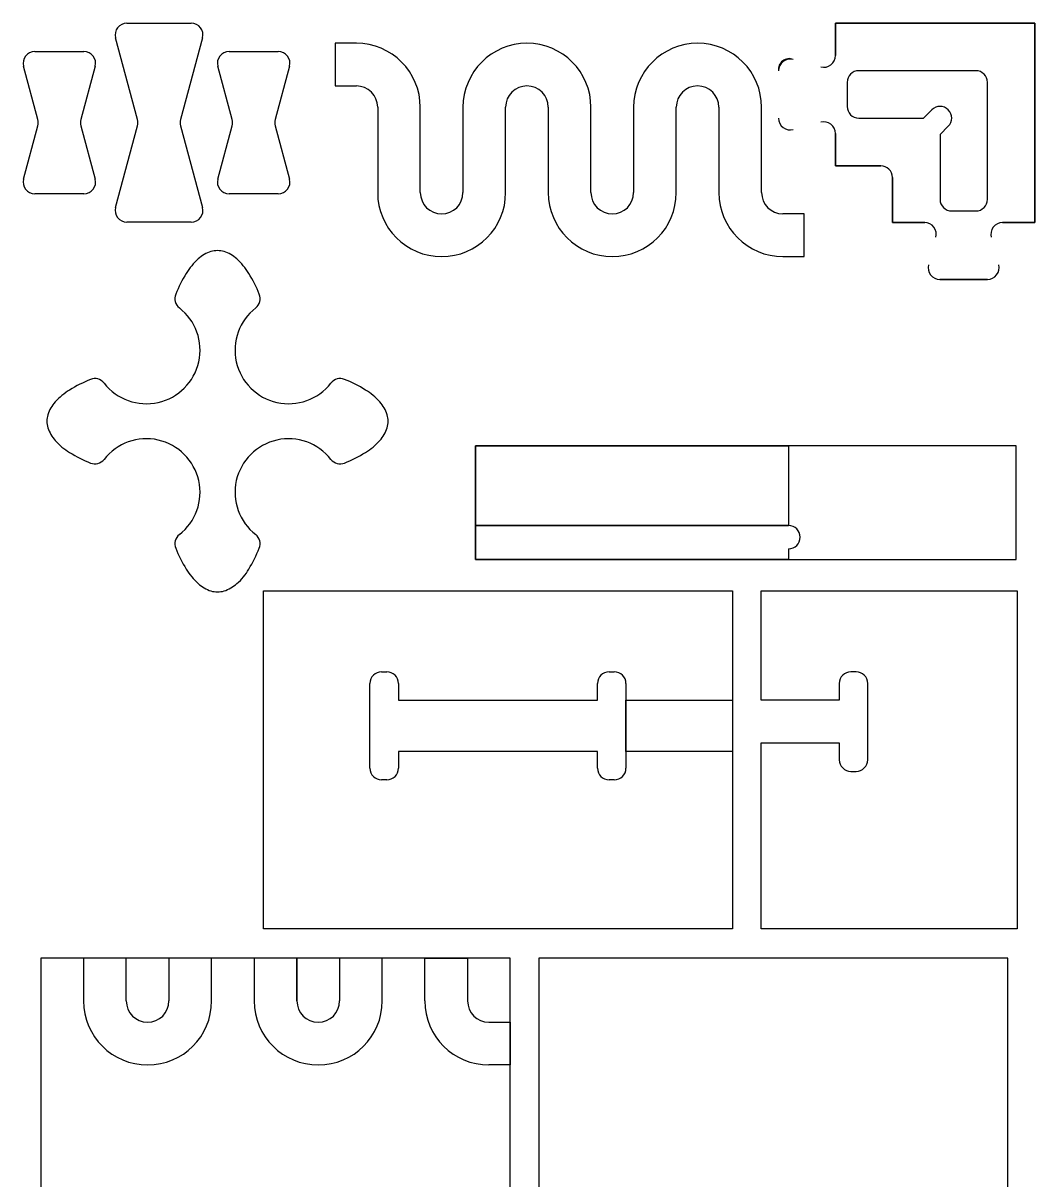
# Model space of a CAD drawing. Extents: x 0 to 1250, y 0 to 2500.
# Drawn here: x 563.7 to 919.4, y 1105.6 to 1512.4 of the extents above; entities that cross this region are included whole.
import ezdxf

# ---------------------------------------------------------------- set-up
doc = ezdxf.new("R2010")
doc.units = 0
for name, color, linetype in [('3MM_ENGRAVE', 5, 'CONTINUOUS'), ('CUT_18_MM', 7, 'CONTINUOUS'), ('ENGRAVE_13_5', 6, 'CONTINUOUS'), ('ENGRAVE_4_5MM', 2, 'CONTINUOUS'), ('ENGRAVE_9MM', 3, 'CONTINUOUS'), ('JOINT_9_MM', 4, 'CONTINUOUS')]:
    doc.layers.add(name, color=color, linetype=linetype)

msp = doc.modelspace()

# ---------------------------------------------------------------- linework, layer by layer
at = {"layer": '3MM_ENGRAVE', "linetype": 'CONTINUOUS'}
for p, q in [((775.63, 1256.25), (775.63, 1274.25)), ((775.63, 1274.25), (813.13, 1274.25)), ((813.13, 1274.25), (813.13, 1256.25)), ((813.13, 1256.25), (775.63, 1256.25))]:
    msp.add_line(p, q, dxfattribs=at)
at = {"layer": 'CUT_18_MM', "color": 7, "linetype": 'CONTINUOUS'}
for p, q in [((832.78, 1363.69), (722.78, 1363.69)), ((722.78, 1363.69), (722.78, 1323.69)), ((912.78, 1363.69), (832.78, 1363.69)), ((912.78, 1323.69), (912.78, 1363.69)), ((722.78, 1323.69), (912.78, 1323.69)), ((648.13, 1193.85), (648.13, 1312.75)), ((648.13, 1312.75), (813.13, 1312.75)), ((813.13, 1312.75), (813.13, 1193.85)), ((823.13, 1274.25), (823.13, 1312.75)), ((823.13, 1312.75), (913.13, 1312.75)), ((913.13, 1312.75), (913.13, 1193.85)), ((689.73, 1284.25), (689.73, 1284.25)), ((689.73, 1284.25), (691.53, 1284.25)), ((691.53, 1284.25), (691.53, 1284.25)), ((769.73, 1284.25), (769.73, 1284.25)), ((769.73, 1284.25), (771.53, 1284.25)), ((771.53, 1284.25), (771.53, 1284.25)), ((856.53, 1284.25), (854.73, 1284.25)), ((854.73, 1284.25), (854.73, 1284.25)), ((856.53, 1284.25), (856.53, 1284.25)), ((685.63, 1250.35), (685.63, 1280.15)), ((685.63, 1280.15), (685.63, 1280.15)), ((695.63, 1280.15), (695.63, 1280.15)), ((695.63, 1280.15), (695.63, 1274.25)), ((765.63, 1274.25), (765.63, 1280.15)), ((765.63, 1280.15), (765.63, 1280.15)), ((775.63, 1280.15), (775.63, 1280.15)), ((775.63, 1280.15), (775.63, 1256.25)), ((850.63, 1280.15), (850.63, 1280.15)), ((850.63, 1280.15), (850.63, 1274.25)), ((860.63, 1253.35), (860.63, 1280.15)), ((860.63, 1280.15), (860.63, 1280.15)), ((695.63, 1274.25), (765.63, 1274.25)), ((850.63, 1274.25), (823.13, 1274.25)), ((823.13, 1193.85), (823.13, 1259.25)), ((823.13, 1259.25), (850.63, 1259.25)), ((850.63, 1259.25), (850.63, 1253.35)), ((765.63, 1256.25), (695.63, 1256.25)), ((695.63, 1256.25), (695.63, 1250.35)), ((765.63, 1250.35), (765.63, 1256.25)), ((775.63, 1256.25), (775.63, 1250.35)), ((850.63, 1253.35), (850.63, 1253.35)), ((860.63, 1253.35), (860.63, 1253.35)), ((685.63, 1250.35), (685.63, 1250.35)), ((695.63, 1250.35), (695.63, 1250.35)), ((765.63, 1250.35), (765.63, 1250.35)), ((775.63, 1250.35), (775.63, 1250.35)), ((854.73, 1249.25), (854.73, 1249.25)), ((854.73, 1249.25), (856.53, 1249.25)), ((856.53, 1249.25), (856.53, 1249.25)), ((691.53, 1246.25), (689.73, 1246.25)), ((689.73, 1246.25), (689.73, 1246.25)), ((691.53, 1246.25), (691.53, 1246.25)), ((771.53, 1246.25), (769.73, 1246.25)), ((769.73, 1246.25), (769.73, 1246.25)), ((771.53, 1246.25), (771.53, 1246.25)), ((813.13, 1193.85), (648.13, 1193.85)), ((913.13, 1193.85), (823.13, 1193.85)), ((569.94, 1183.5), (569.94, 1048)), ((734.94, 1183.5), (569.94, 1183.5)), ((734.94, 1048), (734.94, 1183.5)), ((909.94, 1183.5), (744.94, 1183.5)), ((744.94, 1183.5), (744.94, 1048)), ((909.94, 1048), (909.94, 1183.5))]:
    msp.add_line(p, q, dxfattribs=at)
for centre, start, end in [((689.73, 1280.15), 90, 180), ((691.53, 1280.15), 360, 90), ((769.73, 1280.15), 90, 180), ((771.53, 1280.15), 360, 90), ((854.73, 1280.15), 90, 180), ((856.53, 1280.15), 360, 90), ((854.73, 1253.35), 180, 270), ((856.53, 1253.35), 270, 0), ((689.73, 1250.35), 180, 270), ((691.53, 1250.35), 270, 0), ((769.73, 1250.35), 180, 270), ((771.53, 1250.35), 270, 0)]:
    msp.add_arc(centre, 4.1, start, end, dxfattribs=at)
at = {"layer": 'ENGRAVE_13_5', "linetype": 'CONTINUOUS'}
for p, q in [((722.78, 1335.69), (832.78, 1335.69)), ((722.78, 1323.69), (722.78, 1335.69)), ((832.78, 1335.69), (832.78, 1335.69)), ((832.78, 1327.49), (832.78, 1327.49)), ((832.78, 1327.49), (832.78, 1323.69)), ((832.78, 1323.69), (722.78, 1323.69))]:
    msp.add_line(p, q, dxfattribs=at)
msp.add_arc((832.78, 1331.59), 4.1, 270, 90, dxfattribs=at)
at = {"layer": 'ENGRAVE_4_5MM', "linetype": 'CONTINUOUS'}
for p, q in [((898.64, 1495.64), (857.5, 1495.64)), ((898.64, 1495.64), (857.5, 1495.64)), ((853.4, 1491.54), (853.4, 1483.07)), ((853.4, 1491.54), (853.4, 1483.07)), ((902.74, 1450.4), (902.74, 1491.54)), ((880.27, 1478.97), (883.17, 1481.87)), ((857.5, 1478.97), (880.27, 1478.97)), ((888.97, 1476.07), (886.07, 1473.17)), ((886.07, 1473.17), (886.07, 1450.4)), ((890.17, 1446.3), (898.64, 1446.3))]:
    msp.add_line(p, q, dxfattribs=at)
for centre, start, end in [((857.5, 1491.54), 90, 180), ((898.64, 1491.54), 0, 90), ((898.64, 1491.54), 0, 90), ((857.5, 1483.07), 180, 270), ((857.5, 1483.07), 180, 270), ((886.07, 1478.97), 315, 135), ((890.17, 1450.4), 180, 270), ((898.64, 1450.4), 270, 0)]:
    msp.add_arc(centre, 4.1, start, end, dxfattribs=at)
at = {"layer": 'ENGRAVE_9MM', "linetype": 'CONTINUOUS'}
for p, q in [((849.31, 1500.95), (849.31, 1512.3)), ((849.31, 1512.3), (919.41, 1512.3)), ((919.41, 1512.3), (849.31, 1512.3)), ((849.31, 1512.3), (849.31, 1500.95)), ((919.41, 1512.3), (919.41, 1442.2)), ((919.41, 1442.2), (919.41, 1512.3)), ((902.74, 1450.4), (902.74, 1491.54)), ((880.27, 1478.97), (883.17, 1481.87)), ((857.5, 1478.97), (880.27, 1478.97)), ((849.31, 1462.2), (849.31, 1473.56)), ((849.31, 1473.56), (849.31, 1462.2)), ((888.97, 1476.07), (886.07, 1473.17)), ((886.07, 1473.17), (886.07, 1450.4)), ((865.21, 1462.2), (849.31, 1462.2)), ((849.31, 1462.2), (865.21, 1462.2)), ((869.31, 1442.2), (869.31, 1458.1)), ((869.31, 1458.1), (869.31, 1442.2)), ((890.17, 1446.3), (898.64, 1446.3)), ((880.66, 1442.2), (869.31, 1442.2)), ((869.31, 1442.2), (880.66, 1442.2)), ((919.41, 1442.2), (908.05, 1442.2)), ((908.05, 1442.2), (919.41, 1442.2)), ((902.72, 1422.2), (885.99, 1422.2)), ((885.99, 1422.2), (902.72, 1422.2)), ((599.94, 1183.5), (584.94, 1183.5)), ((584.94, 1183.5), (584.94, 1168.5)), ((599.94, 1168.5), (599.94, 1183.5)), ((614.94, 1183.5), (614.94, 1168.5)), ((629.94, 1183.5), (614.94, 1183.5)), ((629.94, 1168.5), (629.94, 1183.5)), ((659.94, 1183.5), (644.94, 1183.5)), ((644.94, 1183.5), (644.94, 1168.5)), ((659.94, 1168.5), (659.94, 1183.5)), ((659.94, 1183.5), (659.94, 1168.5)), ((689.94, 1183.5), (674.94, 1183.5)), ((674.94, 1183.5), (674.94, 1168.5)), ((689.94, 1168.5), (689.94, 1183.5)), ((704.94, 1168.5), (704.94, 1183.5)), ((704.94, 1183.5), (719.94, 1183.5)), ((719.94, 1183.5), (719.94, 1168.5)), ((727.44, 1161), (734.94, 1161)), ((734.94, 1161), (734.94, 1146)), ((734.94, 1146), (727.44, 1146))]:
    msp.add_line(p, q, dxfattribs=at)
at = {"layer": 'ENGRAVE_9MM'}
for p, q in [((722.78, 1363.69), (832.78, 1363.69)), ((722.78, 1335.69), (722.78, 1363.69)), ((832.78, 1363.69), (832.78, 1335.69)), ((832.78, 1335.69), (722.78, 1335.69))]:
    msp.add_line(p, q, dxfattribs=at)
at = {"layer": 'ENGRAVE_9MM', "linetype": 'CONTINUOUS'}
for centre, radius, start, end in [((833.41, 1495.62), 4.1, 75, 180.0004), ((833.41, 1495.62), 4.1, 75, 180.0004), ((845.21, 1500.95), 4.1, 255, 360), ((845.21, 1500.95), 4.1, 255, 0), ((857.5, 1491.54), 4.1, 90, 180), ((886.07, 1478.97), 4.1, 315, 135), ((833.41, 1478.89), 4.1, 180, 285), ((833.41, 1478.89), 4.1, 180, 285), ((845.21, 1473.56), 4.1, 0, 105), ((845.21, 1473.56), 4.1, 0, 105), ((865.21, 1458.1), 4.1, 360, 90), ((865.21, 1458.1), 4.1, 360, 90), ((890.17, 1450.4), 4.1, 180, 270), ((898.64, 1450.4), 4.1, 270, 0), ((880.66, 1438.1), 4.1, 345, 90), ((880.66, 1438.1), 4.1, 345, 90), ((908.05, 1438.1), 4.1, 90, 195), ((908.05, 1438.1), 4.1, 90, 195), ((885.99, 1426.3), 4.1, 165, 270), ((885.99, 1426.3), 4.1, 165, 270), ((902.72, 1426.3), 4.1, 270, 15), ((902.72, 1426.3), 4.1, 270, 15), ((607.44, 1168.5), 22.5, 180, 0), ((607.44, 1168.5), 7.5, 180, 0), ((667.44, 1168.5), 22.5, 180, 0), ((667.44, 1168.5), 7.5, 180, 0), ((667.44, 1168.5), 7.5, 180, 0), ((727.44, 1168.5), 22.5, 180, 270), ((727.44, 1168.5), 7.5, 180, 270)]:
    msp.add_arc(centre, radius, start, end, dxfattribs=at)
at = {"layer": 'JOINT_9_MM', "linetype": 'CONTINUOUS'}
for p, q in [((600.16, 1512.36), (600.16, 1512.36)), ((600.16, 1512.36), (622.8, 1512.36)), ((622.8, 1512.36), (622.8, 1512.36)), ((849.31, 1500.95), (849.31, 1512.3)), ((849.31, 1512.3), (919.41, 1512.3)), ((919.41, 1512.3), (849.31, 1512.3)), ((849.31, 1512.3), (849.31, 1500.95)), ((919.41, 1512.3), (919.41, 1442.2)), ((919.41, 1442.2), (919.41, 1512.3)), ((603.91, 1478.42), (596.2, 1507.2)), ((596.2, 1507.2), (596.2, 1507.2)), ((626.76, 1507.2), (619.04, 1478.42)), ((626.76, 1507.2), (626.76, 1507.2)), ((680.83, 1505.27), (673.33, 1505.27)), ((673.33, 1505.27), (673.33, 1490.27)), ((673.33, 1490.27), (680.83, 1490.27)), ((688.33, 1482.77), (688.33, 1452.77)), ((703.33, 1452.77), (703.33, 1482.77)), ((718.33, 1482.77), (718.33, 1452.77)), ((733.33, 1452.77), (733.33, 1482.77)), ((748.33, 1482.77), (748.33, 1452.77)), ((763.33, 1452.77), (763.33, 1482.77)), ((778.33, 1482.77), (778.33, 1452.77)), ((793.33, 1452.77), (793.33, 1482.77)), ((808.33, 1482.77), (808.33, 1452.77)), ((823.33, 1452.77), (823.33, 1482.77)), ((603.91, 1478.42), (603.91, 1478.42)), ((619.04, 1478.42), (619.04, 1478.42)), ((596.2, 1447.52), (603.91, 1476.3)), ((603.91, 1476.3), (603.91, 1476.3)), ((619.04, 1476.3), (619.04, 1476.3)), ((619.04, 1476.3), (626.76, 1447.52)), ((849.31, 1462.2), (849.31, 1473.56)), ((849.31, 1473.56), (849.31, 1462.2)), ((865.21, 1462.2), (849.31, 1462.2)), ((849.31, 1462.2), (865.21, 1462.2)), ((869.31, 1442.2), (869.31, 1458.1)), ((869.31, 1458.1), (869.31, 1442.2)), ((596.2, 1447.52), (596.2, 1447.52)), ((626.76, 1447.52), (626.76, 1447.52)), ((838.33, 1445.27), (830.83, 1445.27)), ((838.33, 1430.27), (838.33, 1445.27)), ((622.8, 1442.36), (600.16, 1442.36)), ((600.16, 1442.36), (600.16, 1442.36)), ((622.8, 1442.36), (622.8, 1442.36)), ((880.66, 1442.2), (869.31, 1442.2)), ((869.31, 1442.2), (880.66, 1442.2)), ((919.41, 1442.2), (908.05, 1442.2)), ((908.05, 1442.2), (919.41, 1442.2)), ((830.83, 1430.27), (838.33, 1430.27)), ((902.72, 1422.2), (885.99, 1422.2)), ((885.99, 1422.2), (902.72, 1422.2)), ((618.6, 1412.23), (618.6, 1412.23)), ((592.15, 1385.78), (592.15, 1385.78)), ((671.89, 1385.78), (671.89, 1385.78)), ((592.15, 1358.95), (592.15, 1358.95)), ((671.89, 1358.95), (671.89, 1358.95)), ((618.6, 1332.49), (618.6, 1332.49)), ((645.43, 1332.49), (645.43, 1332.49))]:
    msp.add_line(p, q, dxfattribs=at)
at = {"layer": 'JOINT_9_MM'}
for p, q in [((567.77, 1502.36), (567.77, 1502.36)), ((567.77, 1502.36), (585.05, 1502.36)), ((585.05, 1502.36), (585.05, 1502.36)), ((636.09, 1502.36), (636.09, 1502.36)), ((636.09, 1502.36), (653.37, 1502.36)), ((653.37, 1502.36), (653.37, 1502.36)), ((568.85, 1478.42), (563.81, 1497.2)), ((563.81, 1497.2), (563.81, 1497.2)), ((589.01, 1497.2), (583.98, 1478.42)), ((589.01, 1497.2), (589.01, 1497.2)), ((637.17, 1478.42), (632.13, 1497.2)), ((632.13, 1497.2), (632.13, 1497.2)), ((657.33, 1497.2), (652.3, 1478.42)), ((657.33, 1497.2), (657.33, 1497.2)), ((568.85, 1478.42), (568.85, 1478.42)), ((583.98, 1478.42), (583.98, 1478.42)), ((637.17, 1478.42), (637.17, 1478.42)), ((652.3, 1478.42), (652.3, 1478.42)), ((563.81, 1457.52), (568.85, 1476.3)), ((568.85, 1476.3), (568.85, 1476.3)), ((583.98, 1476.3), (583.98, 1476.3)), ((583.98, 1476.3), (589.01, 1457.52)), ((632.13, 1457.52), (637.17, 1476.3)), ((637.17, 1476.3), (637.17, 1476.3)), ((652.3, 1476.3), (652.3, 1476.3)), ((652.3, 1476.3), (657.33, 1457.52)), ((589.01, 1457.52), (589.01, 1457.52)), ((657.33, 1457.52), (657.33, 1457.52)), ((585.05, 1452.36), (567.77, 1452.36)), ((567.77, 1452.36), (567.77, 1452.36)), ((585.05, 1452.36), (585.05, 1452.36)), ((653.37, 1452.36), (636.09, 1452.36)), ((636.09, 1452.36), (636.09, 1452.36)), ((653.37, 1452.36), (653.37, 1452.36))]:
    msp.add_line(p, q, dxfattribs=at)
at = {"layer": 'JOINT_9_MM', "linetype": 'CONTINUOUS'}
for centre, radius, start, end in [((600.16, 1508.26), 4.1, 90.0001, 195), ((622.8, 1508.26), 4.1, 345.0001, 90), ((680.83, 1482.77), 22.5, 0, 90), ((740.83, 1482.77), 22.5, 0, 180), ((800.83, 1482.77), 22.5, 0, 180), ((833.01, 1496.13), 3.74, 67.1, 187.9004), ((833.01, 1496.13), 3.74, 67.1, 187.9004), ((845.21, 1500.95), 4.1, 255, 360), ((845.21, 1500.95), 4.1, 255, 0), ((680.83, 1482.77), 7.5, 0, 90), ((740.83, 1482.77), 7.5, 0, 180), ((800.83, 1482.77), 7.5, 0, 180), ((599.95, 1477.36), 4.1, 0, 15), ((599.95, 1477.36), 4.1, 345.0001, 0), ((623.01, 1477.36), 4.1, 165.0001, 180), ((623.01, 1477.36), 4.1, 180, 194.9999), ((833.41, 1478.89), 4.1, 180, 285), ((833.41, 1478.89), 4.1, 180, 285), ((845.21, 1473.56), 4.1, 0, 105), ((845.21, 1473.56), 4.1, 0, 105), ((865.21, 1458.1), 4.1, 360, 90), ((865.21, 1458.1), 4.1, 360, 90), ((710.83, 1452.77), 22.5, 180, 0), ((710.83, 1452.77), 7.5, 180, 0), ((770.83, 1452.77), 22.5, 180, 0), ((770.83, 1452.77), 7.5, 180, 0), ((830.83, 1452.77), 22.5, 180, 270), ((830.83, 1452.77), 7.5, 180, 270), ((600.16, 1446.46), 4.1, 165.0001, 270), ((622.8, 1446.46), 4.1, 270, 15), ((880.66, 1438.1), 4.1, 345, 90), ((880.66, 1438.1), 4.1, 345, 90), ((908.05, 1438.1), 4.1, 90, 195), ((908.05, 1438.1), 4.1, 90, 195), ((633.21, 1420.83), 11.74, 107.2837, 132.7993), ((632.02, 1424.01), 8.34, 74.0407, 105.9594), ((630.82, 1420.83), 11.74, 47.2007, 72.7163), ((639.94, 1413.02), 22.04, 131.8608, 149.046), ((622.87, 1412.01), 23.61, 31.5301, 47.5632), ((660.04, 1400.01), 45.98, 148.0174, 158.2835), ((610.12, 1403.11), 39.15, 20.8177, 32.8814), ((885.99, 1426.3), 4.1, 165, 270), ((885.99, 1426.3), 4.1, 165, 270), ((902.72, 1426.3), 4.1, 270, 15), ((902.72, 1426.3), 4.1, 270, 15), ((621.12, 1415.47), 4.1, 157.7745, 232.0859), ((642.92, 1415.47), 4.1, 307.914, 22.2256), ((607.02, 1397.36), 18.85, 217.9142, 52.0859), ((657.02, 1397.36), 18.85, 127.9142, 322.0859), ((588.91, 1383.26), 4.1, 37.914, 112.2256), ((675.12, 1383.26), 4.1, 67.7745, 142.0859), ((592.37, 1363.21), 23.61, 121.5301, 137.5632), ((604.49, 1344.1), 46.24, 111.7456, 121.9535), ((665.94, 1356.74), 32.16, 55.8018, 70.4991), ((673.7, 1365.67), 20.46, 41.1915, 59.7153), ((585.32, 1370.15), 13.74, 139.0833, 160.8338), ((680.48, 1371.17), 11.74, 17.2837, 42.7993), ((580.37, 1372.36), 8.34, 164.0407, 195.9594), ((683.67, 1372.36), 8.34, 344.0407, 15.9594), ((588.28, 1376.29), 17.11, 201.3262, 218.7568), ((680.48, 1373.56), 11.74, 317.2007, 342.7163), ((592.37, 1381.51), 23.61, 222.4368, 238.4699), ((607.02, 1347.36), 18.85, 307.9142, 142.0859), ((657.02, 1347.36), 18.85, 37.9142, 232.0859), ((675.05, 1377.42), 18.37, 299.2207, 319.8726), ((604.38, 1400.39), 45.98, 238.0174, 248.2835), ((588.91, 1361.47), 4.1, 247.7745, 322.0859), ((675.12, 1361.44), 4.08, 217.7075, 292.4322), ((659.66, 1400.39), 45.98, 291.7165, 301.9826), ((621.12, 1329.26), 4.1, 127.914, 202.2256), ((642.92, 1329.26), 4.1, 337.7745, 52.0859), ((655.31, 1342.32), 40.7, 201.0483, 212.6508), ((603.99, 1344.72), 45.98, 328.0174, 338.2835), ((641.17, 1332.71), 23.61, 211.5301, 227.5632), ((629.38, 1327.33), 15.29, 308.0163, 332.8905), ((633.21, 1323.9), 11.74, 227.2007, 252.7163), ((630.82, 1323.9), 11.74, 287.2837, 312.7993), ((632.02, 1320.71), 8.34, 254.0407, 285.9594)]:
    msp.add_arc(centre, radius, start, end, dxfattribs=at)
at = {"layer": 'JOINT_9_MM'}
for centre, radius, start, end in [((567.77, 1498.26), 4.1, 90, 195), ((585.05, 1498.26), 4.1, 345, 90), ((636.09, 1498.26), 4.1, 90, 195), ((653.37, 1498.26), 4.1, 345, 90), ((564.89, 1477.36), 4.1, 0, 14.9999), ((564.89, 1477.36), 4.1, 345.0001, 360), ((587.94, 1477.36), 4.1, 165, 180), ((587.71, 1477.33), 3.87, 179.5438, 195.456), ((633.2, 1477.36), 4.1, 0, 14.9999), ((633.2, 1477.36), 4.1, 345.0001, 360), ((656.26, 1477.36), 4.1, 165, 180), ((656.02, 1477.33), 3.87, 179.5438, 195.456), ((567.77, 1456.46), 4.1, 165, 270), ((585.05, 1456.46), 4.1, 270, 15), ((636.09, 1456.46), 4.1, 165, 270), ((653.37, 1456.46), 4.1, 270, 15)]:
    msp.add_arc(centre, radius, start, end, dxfattribs=at)

doc.saveas('drawing.dxf')
